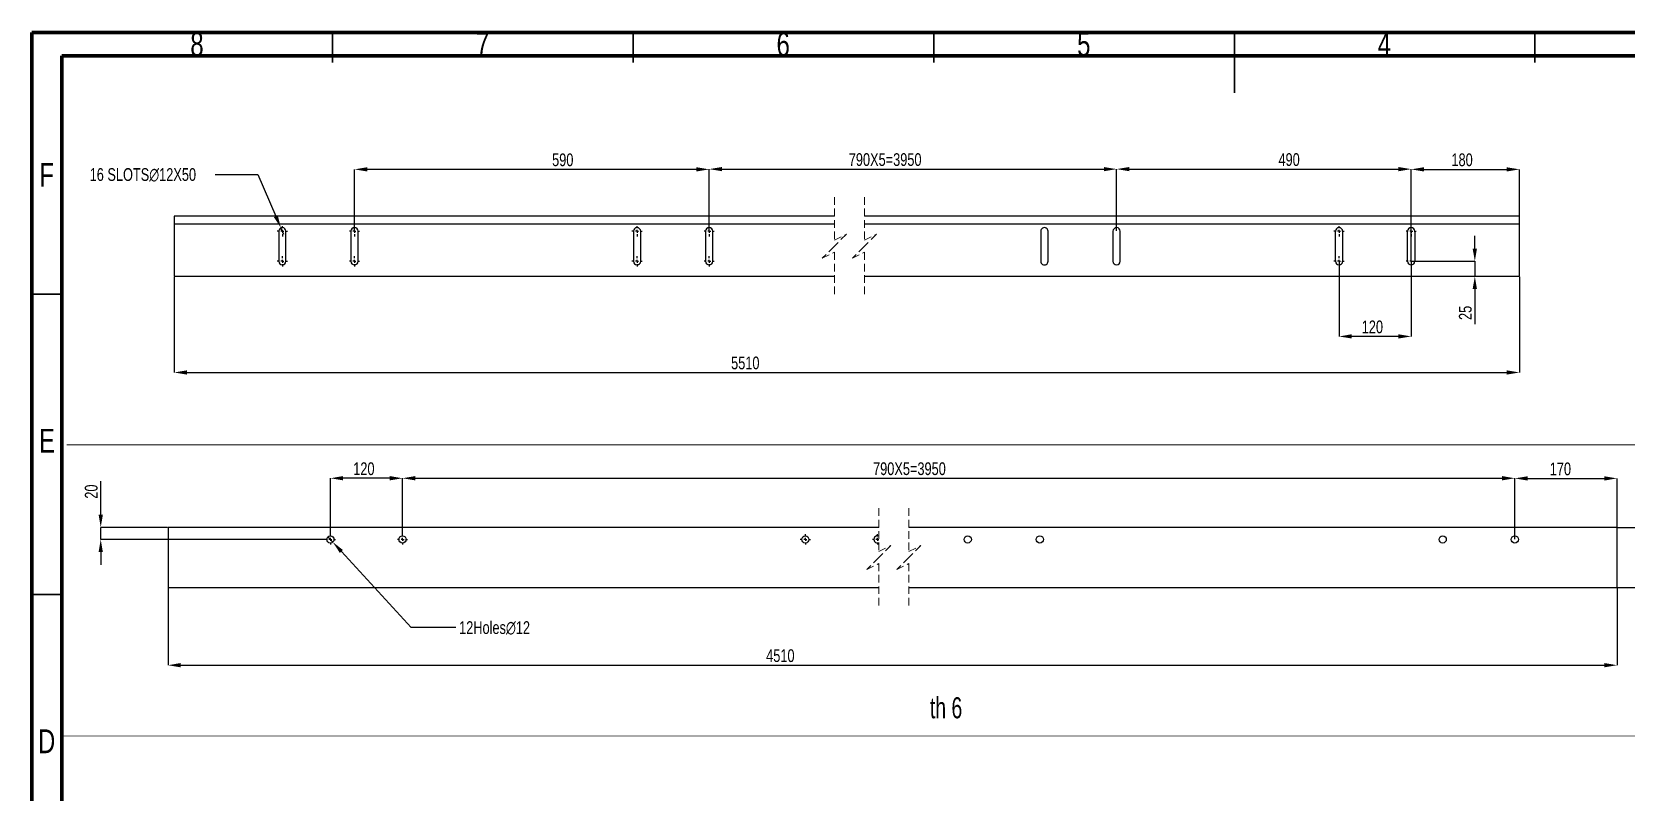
# Model space of a CAD drawing. Header units: millimetres. Extents: x 41 to 1868, y -696 to 319.
# Drawn here: x 46.3 to 311.5, y -156.1 to -29.5 of the extents above; entities that cross this region are included whole.
import ezdxf

# ---------------------------------------------------------------- set-up
doc = ezdxf.new("R2010")
doc.units = ezdxf.units.MM
doc.header["$PDSIZE"] = -1
doc.linetypes.add('HIDDEN', pattern=[1.905, 1.27, -0.635])
doc.layers.add('FORMAT', color=7, linetype='Continuous')
doc.styles.add('SLDTEXTSTYLE0', font='TXT', dxfattribs={"width": 0.75})
doc.styles.add('SLDTEXTSTYLE10', font='TXT', dxfattribs={"width": 0.6875})
doc.dimstyles.new('SLDDIMSTYLE17', dxfattribs={"dimtxt": 2.116667, "dimasz": 2.116667, "dimexe": 0, "dimexo": 0.625, "dimgap": 0.529167, "dimtad": 1, "dimdec": 0, "dimlfac": 10, "dimrnd": 1e-09, "dimzin": 12, "dimtxsty": 'SLDTEXTSTYLE0', "dimsah": 1, "dimcen": 2.5, "dimazin": 3, "dimtfac": 1, "dimtdec": 0, "dimtmove": 0, "dimatfit": 3, "dimfrac": 2, "dimtzin": 12})
doc.dimstyles.new('SLDDIMSTYLE18', dxfattribs={"dimtxt": 2.116667, "dimasz": 2.116667, "dimexe": 0, "dimexo": 0.625, "dimgap": 0.529167, "dimtad": 1, "dimdec": 0, "dimlfac": 10, "dimrnd": 1e-09, "dimzin": 12, "dimtxsty": 'SLDTEXTSTYLE0', "dimblk1": 'NONE', "dimsah": 1, "dimcen": 0, "dimazin": 3, "dimtfac": 1, "dimtdec": 0, "dimtmove": 0, "dimatfit": 3, "dimldrblk": 'NONE', "dimfrac": 2, "dimtzin": 12})
doc.dimstyles.new('SLDDIMSTYLE20', dxfattribs={"dimtxt": 2.116667, "dimasz": 2.116667, "dimexe": 0, "dimexo": 0.625, "dimgap": 0.529167, "dimtad": 1, "dimdec": 0, "dimlfac": 10, "dimrnd": 1e-09, "dimzin": 12, "dimtxsty": 'SLDTEXTSTYLE0', "dimblk1": 'NONE', "dimsah": 1, "dimcen": 0, "dimazin": 3, "dimtfac": 1, "dimtdec": 0, "dimtmove": 0, "dimatfit": 3, "dimldrblk": 'NONE', "dimfrac": 2, "dimtzin": 12})
doc.dimstyles.new('SLDDIMSTYLE4', dxfattribs={"dimtxt": 2.116667, "dimasz": 2.116667, "dimexe": 0, "dimexo": 0.625, "dimgap": 0.529167, "dimtad": 1, "dimdec": 0, "dimlfac": 10, "dimrnd": 1e-09, "dimzin": 12, "dimtxsty": 'SLDTEXTSTYLE0', "dimsah": 1, "dimcen": 2.5, "dimazin": 3, "dimtfac": 1, "dimtdec": 0, "dimtmove": 0, "dimatfit": 0, "dimfrac": 2, "dimtzin": 12})

# ---------------------------------------------------------------- blocks, each defined once
blk = doc.blocks.new('*D800')
at = {"layer": 'Defpoints', "color": 0}
for p in [(275.76, -67.73), (286.34, -70.23), (293.76, -70.23)]:
    blk.add_point(p, dxfattribs=at)
at = {"layer": 'FORMAT', "color": 0, "lineweight": -2}
for p, q in [((286.34, -65.61), (286.34, -63.49)), ((275.82, -67.73), (286.34, -67.73)), ((286.34, -67.73), (286.34, -70.23)), ((293.69, -70.23), (286.34, -70.23)), ((286.34, -72.34), (286.34, -78.17))]:
    blk.add_line(p, q, dxfattribs=at)
at = {"layer": 'FORMAT', "color": 0}
for points in [[(285.98, -65.61), (286.69, -65.61), (286.34, -67.73)], [(285.98, -72.34), (286.69, -72.34), (286.34, -70.23)]]:
    blk.add_solid(points, dxfattribs=at)
at = {"layer": 'FORMAT', "color": 0, "insert": (283.69, -76.31), "char_height": 2.117, "attachment_point": 2, "rotation": 90, "style": 'SLDTEXTSTYLE0'}
blk.add_mtext('\\A1;25', dxfattribs=at)
blk = doc.blocks.new('*D801')
at = {"layer": 'Defpoints', "color": 0}
for p in [(293.76, -52.43), (293.76, -60.23), (275.76, -67.73)]:
    blk.add_point(p, dxfattribs=at)
at = {"layer": 'FORMAT', "color": 0, "lineweight": -2}
for p, q in [((275.76, -67.67), (275.76, -52.43)), ((277.87, -52.43), (291.64, -52.43)), ((293.76, -60.17), (293.76, -52.43))]:
    blk.add_line(p, q, dxfattribs=at)
at = {"layer": 'FORMAT', "color": 0}
for points in [[(277.87, -52.08), (277.87, -52.78), (275.76, -52.43)], [(291.64, -52.08), (291.64, -52.78), (293.76, -52.43)]]:
    blk.add_solid(points, dxfattribs=at)
at = {"layer": 'FORMAT', "color": 0, "insert": (284.22, -49.78), "char_height": 2.117, "attachment_point": 2, "style": 'SLDTEXTSTYLE0'}
blk.add_mtext('\\A1;180', dxfattribs=at)
blk = doc.blocks.new('*D802')
at = {"layer": 'Defpoints', "color": 0}
for p in [(263.76, -67.73), (275.76, -67.73), (263.76, -80.23)]:
    blk.add_point(p, dxfattribs=at)
at = {"layer": 'FORMAT', "color": 0, "lineweight": -2}
for p, q in [((263.76, -67.79), (263.76, -80.23)), ((275.76, -67.79), (275.76, -80.23)), ((273.64, -80.23), (265.87, -80.23))]:
    blk.add_line(p, q, dxfattribs=at)
at = {"layer": 'FORMAT', "color": 0}
for points in [[(265.87, -79.87), (265.87, -80.58), (263.76, -80.23)], [(273.64, -79.87), (273.64, -80.58), (275.76, -80.23)]]:
    blk.add_solid(points, dxfattribs=at)
at = {"layer": 'FORMAT', "color": 0, "insert": (269.3, -77.58), "char_height": 2.117, "attachment_point": 2, "style": 'SLDTEXTSTYLE0'}
blk.add_mtext('\\A1;120', dxfattribs=at)
blk = doc.blocks.new('*D803')
at = {"layer": 'Defpoints', "color": 0}
for p in [(100, -52.43), (100, -62.73), (159, -62.73)]:
    blk.add_point(p, dxfattribs=at)
at = {"layer": 'FORMAT', "color": 0, "lineweight": -2}
for p, q in [((100, -62.67), (100, -52.43)), ((156.88, -52.43), (102.12, -52.43)), ((159, -62.67), (159, -52.43))]:
    blk.add_line(p, q, dxfattribs=at)
at = {"layer": 'FORMAT', "color": 0}
for points in [[(102.12, -52.08), (102.12, -52.78), (100, -52.43)], [(156.88, -52.08), (156.88, -52.78), (159, -52.43)]]:
    blk.add_solid(points, dxfattribs=at)
at = {"layer": 'FORMAT', "color": 0, "insert": (134.64, -49.78), "char_height": 2.117, "attachment_point": 2, "style": 'SLDTEXTSTYLE0'}
blk.add_mtext('\\A1;590', dxfattribs=at)
blk = doc.blocks.new('*D804')
at = {"layer": 'Defpoints', "color": 0}
for p in [(87.76, -62.18), (88.24, -63.28)]:
    blk.add_point(p, dxfattribs=at)
at = {"layer": 'FORMAT', "color": 0, "lineweight": -2}
for p, q in [((76.85, -53.29), (83.91, -53.29)), ((83.91, -53.29), (86.92, -60.23)), ((88.24, -63.28), (87.76, -62.18))]:
    blk.add_line(p, q, dxfattribs=at)
at = {"layer": 'FORMAT', "color": 0}
blk.add_solid([(87.24, -60.09), (86.6, -60.38), (87.76, -62.18)], dxfattribs=at)
at = {"layer": 'FORMAT', "color": 0, "insert": (55.95, -52.23), "char_height": 2.1167, "attachment_point": 1, "style": 'SLDTEXTSTYLE0'}
blk.add_mtext('\\A1;16 SLOTS∅12X50', dxfattribs=at)
blk = doc.blocks.new('_None')
blk = doc.blocks.new('*D805')
at = {"layer": 'Defpoints', "color": 0}
for p in [(70, -70.23), (293.76, -70.23), (293.76, -86.23)]:
    blk.add_point(p, dxfattribs=at)
at = {"layer": 'FORMAT', "color": 0, "lineweight": -2}
for p, q in [((70, -70.29), (70, -86.23)), ((293.76, -70.29), (293.76, -86.23)), ((72.12, -86.23), (291.64, -86.23))]:
    blk.add_line(p, q, dxfattribs=at)
at = {"layer": 'FORMAT', "color": 0}
for points in [[(72.12, -85.87), (72.12, -86.58), (70, -86.23)], [(291.64, -85.87), (291.64, -86.58), (293.76, -86.23)]]:
    blk.add_solid(points, dxfattribs=at)
at = {"layer": 'FORMAT', "color": 0, "insert": (165, -83.58), "char_height": 2.117, "attachment_point": 2, "style": 'SLDTEXTSTYLE0'}
blk.add_mtext('\\A1;5510', dxfattribs=at)
blk = doc.blocks.new('*D806')
at = {"layer": 'Defpoints', "color": 0}
for p in [(226.76, -52.39), (159, -61.88), (226.76, -62.73)]:
    blk.add_point(p, dxfattribs=at)
at = {"layer": 'FORMAT', "color": 0, "lineweight": -2}
for p, q in [((159, -61.82), (159, -52.39)), ((161.12, -52.39), (224.64, -52.39)), ((226.76, -62.67), (226.76, -52.39))]:
    blk.add_line(p, q, dxfattribs=at)
at = {"layer": 'FORMAT', "color": 0}
for points in [[(161.12, -52.04), (161.12, -52.74), (159, -52.39)], [(224.64, -52.04), (224.64, -52.74), (226.76, -52.39)]]:
    blk.add_solid(points, dxfattribs=at)
at = {"layer": 'FORMAT', "color": 0, "insert": (188.26, -49.74), "char_height": 2.1167, "attachment_point": 2, "style": 'SLDTEXTSTYLE0'}
blk.add_mtext('\\A1;790X5=3950', dxfattribs=at)
blk = doc.blocks.new('*D807')
at = {"layer": 'Defpoints', "color": 0}
for p in [(275.76, -52.39), (226.76, -62.73), (275.76, -62.73)]:
    blk.add_point(p, dxfattribs=at)
at = {"layer": 'FORMAT', "color": 0, "lineweight": -2}
for p, q in [((226.76, -62.67), (226.76, -52.39)), ((228.87, -52.39), (273.64, -52.39)), ((275.76, -62.67), (275.76, -52.39))]:
    blk.add_line(p, q, dxfattribs=at)
at = {"layer": 'FORMAT', "color": 0}
for points in [[(228.87, -52.04), (228.87, -52.74), (226.76, -52.39)], [(273.64, -52.04), (273.64, -52.74), (275.76, -52.39)]]:
    blk.add_solid(points, dxfattribs=at)
at = {"layer": 'FORMAT', "color": 0, "insert": (255.45, -49.74), "char_height": 2.117, "attachment_point": 2, "style": 'SLDTEXTSTYLE0'}
blk.add_mtext('\\A1;490', dxfattribs=at)
blk = doc.blocks.new('SW_CENTERMARKSYMBOL_38')
at = {"layer": 'FORMAT', "color": 0}
for p, q in [((0, 5.5), (0, 5.85)), ((-0.5, 5), (-0.85, 5)), ((0, 5), (-0.25, 5)), ((0, 5), (0, 5.25)), ((0, 5), (0, 4.75)), ((0, 5), (0.25, 5)), ((0, 4.5), (0, 4.15)), ((0.5, 5), (0.85, 5)), ((-0.5, 0), (-0.85, 0)), ((0, 0), (-0.25, 0)), ((0, 0.5), (0, 0.85)), ((0, 0), (0, 0.25)), ((0, 0), (0, -0.25)), ((0, 0), (0.25, 0)), ((0.5, 0), (0.85, 0)), ((0, -0.5), (0, -0.85))]:
    blk.add_line(p, q, dxfattribs=at)
blk = doc.blocks.new('SW_CENTERMARKSYMBOL_39')
at = {"layer": 'FORMAT', "color": 0}
for p, q in [((0, 5.5), (0, 5.85)), ((-0.5, 5), (-0.85, 5)), ((0, 5), (-0.25, 5)), ((0, 5), (0, 5.25)), ((0, 5), (0, 4.75)), ((0, 5), (0.25, 5)), ((0, 4.5), (0, 4.15)), ((0.5, 5), (0.85, 5)), ((-0.5, 0), (-0.85, 0)), ((0, 0), (-0.25, 0)), ((0, 0.5), (0, 0.85)), ((0, 0), (0, 0.25)), ((0, 0), (0, -0.25)), ((0, 0), (0.25, 0)), ((0.5, 0), (0.85, 0)), ((0, -0.5), (0, -0.85))]:
    blk.add_line(p, q, dxfattribs=at)
blk = doc.blocks.new('SW_CENTERMARKSYMBOL_40')
at = {"layer": 'FORMAT', "color": 0}
for p, q in [((0, 5.5), (0, 5.85)), ((-0.5, 5), (-0.85, 5)), ((0, 5), (-0.25, 5)), ((0, 5), (0, 5.25)), ((0, 5), (0, 4.75)), ((0, 5), (0.25, 5)), ((0, 4.5), (0, 4.15)), ((0.5, 5), (0.85, 5)), ((-0.5, 0), (-0.85, 0)), ((0, 0), (-0.25, 0)), ((0, 0.5), (0, 0.85)), ((0, 0), (0, 0.25)), ((0, 0), (0, -0.25)), ((0, 0), (0.25, 0)), ((0.5, 0), (0.85, 0)), ((0, -0.5), (0, -0.85))]:
    blk.add_line(p, q, dxfattribs=at)
blk = doc.blocks.new('SW_CENTERMARKSYMBOL_41')
at = {"layer": 'FORMAT', "color": 0}
for p, q in [((0, 5.5), (0, 5.85)), ((-0.5, 5), (-0.85, 5)), ((0, 5), (-0.25, 5)), ((0, 5), (0, 5.25)), ((0, 5), (0, 4.75)), ((0, 5), (0.25, 5)), ((0, 4.5), (0, 4.15)), ((0.5, 5), (0.85, 5)), ((-0.5, 0), (-0.85, 0)), ((0, 0), (-0.25, 0)), ((0, 0.5), (0, 0.85)), ((0, 0), (0, 0.25)), ((0, 0), (0, -0.25)), ((0, 0), (0.25, 0)), ((0.5, 0), (0.85, 0)), ((0, -0.5), (0, -0.85))]:
    blk.add_line(p, q, dxfattribs=at)
blk = doc.blocks.new('SW_CENTERMARKSYMBOL_42')
at = {"layer": 'FORMAT', "color": 0}
for p, q in [((-0.5, 0), (-0.85, 0)), ((0, 0), (-0.25, 0)), ((0, 0.5), (0, 0.85)), ((0, 0), (0, 0.25)), ((0, 0), (0, -0.25)), ((0, 0), (0.25, 0)), ((0.5, 0), (0.85, 0)), ((0, -0.5), (0, -0.85)), ((-0.5, -5), (-0.85, -5)), ((0, -5), (-0.25, -5)), ((0, -4.5), (0, -4.15)), ((0, -5), (0, -4.75)), ((0, -5), (0, -5.25)), ((0, -5), (0.25, -5)), ((0.5, -5), (0.85, -5)), ((0, -5.5), (0, -5.85))]:
    blk.add_line(p, q, dxfattribs=at)
blk = doc.blocks.new('SW_CENTERMARKSYMBOL_43')
at = {"layer": 'FORMAT', "color": 0}
for p, q in [((-0.5, 0), (-0.85, 0)), ((0, 0), (-0.25, 0)), ((0, 0.5), (0, 0.85)), ((0, 0), (0, 0.25)), ((0, 0), (0, -0.25)), ((0, 0), (0.25, 0)), ((0.5, 0), (0.85, 0)), ((0, -0.5), (0, -0.85)), ((-0.5, -5), (-0.85, -5)), ((0, -5), (-0.25, -5)), ((0, -4.5), (0, -4.15)), ((0, -5), (0, -4.75)), ((0, -5), (0, -5.25)), ((0, -5), (0.25, -5)), ((0.5, -5), (0.85, -5)), ((0, -5.5), (0, -5.85))]:
    blk.add_line(p, q, dxfattribs=at)
blk = doc.blocks.new('*D813')
at = {"layer": 'Defpoints', "color": 0}
for p in [(68.99, -122.01), (310, -122.01), (310, -134.94)]:
    blk.add_point(p, dxfattribs=at)
at = {"layer": 'FORMAT', "color": 0, "lineweight": -2}
for p, q in [((68.99, -122.07), (68.99, -134.94)), ((310, -122.07), (310, -134.94)), ((71.1, -134.94), (307.88, -134.94))]:
    blk.add_line(p, q, dxfattribs=at)
at = {"layer": 'FORMAT', "color": 0}
for points in [[(71.1, -134.58), (71.1, -135.29), (68.99, -134.94)], [(307.88, -134.58), (307.88, -135.29), (310, -134.94)]]:
    blk.add_solid(points, dxfattribs=at)
at = {"layer": 'FORMAT', "color": 0, "insert": (170.83, -132.29), "char_height": 2.117, "attachment_point": 2, "style": 'SLDTEXTSTYLE0'}
blk.add_mtext('\\A1;4510', dxfattribs=at)
blk = doc.blocks.new('*D814')
at = {"layer": 'Defpoints', "color": 0}
for p in [(310, -112.01), (320, -112.01), (310, -122.01)]:
    blk.add_point(p, dxfattribs=at)
at = {"layer": 'FORMAT', "color": 0, "lineweight": -2}
for p, q in [((310.06, -112.01), (320, -112.01)), ((320, -119.89), (320, -114.12)), ((310.06, -122.01), (320, -122.01))]:
    blk.add_line(p, q, dxfattribs=at)
at = {"layer": 'FORMAT', "color": 0}
for points in [[(319.64, -114.12), (320.35, -114.12), (320, -112.01)], [(319.64, -119.89), (320.35, -119.89), (320, -122.01)]]:
    blk.add_solid(points, dxfattribs=at)
at = {"layer": 'FORMAT', "color": 0, "insert": (317.35, -117.39), "char_height": 2.117, "attachment_point": 2, "rotation": 90, "style": 'SLDTEXTSTYLE0'}
blk.add_mtext('\\A1;100', dxfattribs=at)
blk = doc.blocks.new('*D815')
at = {"layer": 'Defpoints', "color": 0}
for p in [(95.99, -103.83), (95.99, -113.16), (107.99, -113.16)]:
    blk.add_point(p, dxfattribs=at)
at = {"layer": 'FORMAT', "color": 0, "lineweight": -2}
for p, q in [((95.99, -113.09), (95.99, -103.83)), ((105.87, -103.83), (98.1, -103.83)), ((107.99, -113.09), (107.99, -103.83))]:
    blk.add_line(p, q, dxfattribs=at)
at = {"layer": 'FORMAT', "color": 0}
for points in [[(98.1, -103.47), (98.1, -104.18), (95.99, -103.83)], [(105.87, -103.47), (105.87, -104.18), (107.99, -103.83)]]:
    blk.add_solid(points, dxfattribs=at)
at = {"layer": 'FORMAT', "color": 0, "insert": (101.56, -101.18), "char_height": 2.117, "attachment_point": 2, "style": 'SLDTEXTSTYLE0'}
blk.add_mtext('\\A1;120', dxfattribs=at)
blk = doc.blocks.new('*D816')
at = {"layer": 'Defpoints', "color": 0}
for p in [(95.58, -113.56), (96.39, -114.45)]:
    blk.add_point(p, dxfattribs=at)
at = {"layer": 'FORMAT', "color": 0, "lineweight": -2}
for p, q in [((95.58, -113.56), (96.39, -114.45)), ((109.44, -128.68), (97.82, -116.01)), ((116.87, -128.68), (109.44, -128.68))]:
    blk.add_line(p, q, dxfattribs=at)
at = {"layer": 'FORMAT', "color": 0}
blk.add_solid([(98.08, -115.77), (97.56, -116.25), (96.39, -114.45)], dxfattribs=at)
at = {"layer": 'FORMAT', "color": 0, "insert": (117.4, -127.62), "char_height": 2.1167, "attachment_point": 1, "style": 'SLDTEXTSTYLE0'}
blk.add_mtext('\\A1;12Holes∅12', dxfattribs=at)
blk = doc.blocks.new('*D817')
at = {"layer": 'Defpoints', "color": 0}
for p in [(57.79, -112.01), (68.99, -112.01), (95.14, -114.01)]:
    blk.add_point(p, dxfattribs=at)
at = {"layer": 'FORMAT', "color": 0, "lineweight": -2}
for p, q in [((57.79, -109.89), (57.79, -104.33)), ((68.92, -112.01), (57.79, -112.01)), ((57.79, -114.01), (57.79, -112.01)), ((95.07, -114.01), (57.79, -114.01)), ((57.79, -116.12), (57.79, -118.24))]:
    blk.add_line(p, q, dxfattribs=at)
at = {"layer": 'FORMAT', "color": 0}
for points in [[(57.44, -109.89), (58.15, -109.89), (57.79, -112.01)], [(57.44, -116.12), (58.15, -116.12), (57.79, -114.01)]]:
    blk.add_solid(points, dxfattribs=at)
at = {"layer": 'FORMAT', "color": 0, "insert": (55.15, -106.05), "char_height": 2.117, "attachment_point": 2, "rotation": 90, "style": 'SLDTEXTSTYLE0'}
blk.add_mtext('\\A1;20', dxfattribs=at)
blk = doc.blocks.new('*D818')
at = {"layer": 'Defpoints', "color": 0}
for p in [(293, -103.83), (107.99, -113.16), (293, -114.01)]:
    blk.add_point(p, dxfattribs=at)
at = {"layer": 'FORMAT', "color": 0, "lineweight": -2}
for p, q in [((107.99, -113.09), (107.99, -103.83)), ((110.1, -103.83), (290.88, -103.83)), ((293, -113.94), (293, -103.83))]:
    blk.add_line(p, q, dxfattribs=at)
at = {"layer": 'FORMAT', "color": 0}
for points in [[(110.1, -103.47), (110.1, -104.18), (107.99, -103.83)], [(290.88, -103.47), (290.88, -104.18), (293, -103.83)]]:
    blk.add_solid(points, dxfattribs=at)
at = {"layer": 'FORMAT', "color": 0, "insert": (192.3, -101.18), "char_height": 2.1167, "attachment_point": 2, "style": 'SLDTEXTSTYLE0'}
blk.add_mtext('\\A1;790X5=3950', dxfattribs=at)
blk = doc.blocks.new('*D819')
at = {"layer": 'Defpoints', "color": 0}
for p in [(310, -103.85), (293, -114.01), (310, -112.01)]:
    blk.add_point(p, dxfattribs=at)
at = {"layer": 'FORMAT', "color": 0, "lineweight": -2}
for p, q in [((293, -113.94), (293, -103.85)), ((295.11, -103.85), (307.88, -103.85)), ((310, -111.94), (310, -103.85))]:
    blk.add_line(p, q, dxfattribs=at)
at = {"layer": 'FORMAT', "color": 0}
for points in [[(295.11, -103.5), (295.11, -104.21), (293, -103.85)], [(307.88, -103.5), (307.88, -104.21), (310, -103.85)]]:
    blk.add_solid(points, dxfattribs=at)
at = {"layer": 'FORMAT', "color": 0, "insert": (300.57, -101.21), "char_height": 2.117, "attachment_point": 2, "style": 'SLDTEXTSTYLE0'}
blk.add_mtext('\\A1;170', dxfattribs=at)
blk = doc.blocks.new('SW_CENTERMARKSYMBOL_44')
at = {"layer": 'FORMAT', "color": 0}
for p, q in [((-0.5, 0), (-0.85, 0)), ((0, 0), (-0.25, 0)), ((0, 0.5), (0, 0.85)), ((0, 0), (0, 0.25)), ((0, 0), (0, -0.25)), ((0, 0), (0.25, 0)), ((0.5, 0), (0.85, 0)), ((0, -0.5), (0, -0.85))]:
    blk.add_line(p, q, dxfattribs=at)
blk = doc.blocks.new('SW_CENTERMARKSYMBOL_45')
at = {"layer": 'FORMAT', "color": 0}
for p, q in [((-0.5, 0), (-0.85, 0)), ((0, 0), (-0.25, 0)), ((0, 0.5), (0, 0.85)), ((0, 0), (0, 0.25)), ((0, 0), (0, -0.25)), ((0, 0), (0.25, 0)), ((0.5, 0), (0.85, 0)), ((0, -0.5), (0, -0.85))]:
    blk.add_line(p, q, dxfattribs=at)
blk = doc.blocks.new('SW_CENTERMARKSYMBOL_46')
at = {"layer": 'FORMAT', "color": 0}
for p, q in [((-0.5, 0), (-0.85, 0)), ((0, 0), (-0.25, 0)), ((0, 0.5), (0, 0.85)), ((0, 0), (0, 0.25)), ((0, 0), (0, -0.25)), ((0, 0), (0.22, 0)), ((0, -0.5), (0, -0.85))]:
    blk.add_line(p, q, dxfattribs=at)
blk = doc.blocks.new('SW_CENTERMARKSYMBOL_47')
at = {"layer": 'FORMAT', "color": 0}
for p, q in [((-0.5, 0), (-0.85, 0)), ((0, 0), (-0.25, 0)), ((0, 0.5), (0, 0.85)), ((0, 0), (0, 0.25)), ((0, 0), (0, -0.25)), ((0, 0), (0.25, 0)), ((0.5, 0), (0.85, 0)), ((0, -0.5), (0, -0.85))]:
    blk.add_line(p, q, dxfattribs=at)

msp = doc.modelspace()

# ---------------------------------------------------------------- linework, layer by layer
at = {"color": 7, "linetype": 'Continuous', "lineweight": 70}
for p, q in [((46.3414, -316.6693), (46.3414, -29.6693)), ((46.3414, -29.6693), (446.3414, -29.6693)), ((51.3414, -310.5358), (51.3414, -33.5358)), ((51.3414, -33.5358), (440.7439, -33.5358))]:
    msp.add_line(p, q, dxfattribs=at)
at = {"color": 7, "linetype": 'Continuous', "lineweight": 35}
for p, q in [((96.3414, -34.6693), (96.3414, -29.6693)), ((146.3414, -34.6693), (146.3414, -29.6693)), ((196.3414, -34.6693), (196.3414, -29.6693)), ((246.3414, -29.6683), (246.3414, -39.6703)), ((246.3414, -34.6693), (246.3414, -29.6693)), ((296.3414, -34.6693), (296.3414, -29.6693)), ((51.3414, -73.1693), (46.3414, -73.1693)), ((51.3414, -123.1693), (46.3414, -123.1693))]:
    msp.add_line(p, q, dxfattribs=at)
at = {"color": 7, "linetype": 'HIDDEN', "lineweight": 18}
for p, q in [((179.8091, -57.0526), (179.8091, -64.2276)), ((184.8091, -57.0526), (184.8091, -64.2276)), ((179.8091, -64.2276), (181.8091, -63.2276)), ((181.8091, -63.2276), (179.8091, -65.2276)), ((184.8091, -64.2276), (186.8091, -63.2276)), ((186.8091, -63.2276), (184.8091, -65.2276)), ((179.8091, -65.2276), (177.8091, -67.2276)), ((177.8091, -67.2276), (179.8091, -66.2276)), ((179.8091, -66.2276), (179.8091, -73.4026)), ((184.8091, -65.2276), (182.8091, -67.2276)), ((182.8091, -67.2276), (184.8091, -66.2276)), ((184.8091, -66.2276), (184.8091, -73.4026)), ((187.2027, -108.8309), (187.2027, -116.0059)), ((192.2027, -108.8309), (192.2027, -116.0059)), ((187.2027, -116.0059), (189.2027, -115.0059)), ((189.2027, -115.0059), (187.2027, -117.0059)), ((192.2027, -116.0059), (194.2027, -115.0059)), ((194.2027, -115.0059), (192.2027, -117.0059)), ((187.2027, -117.0059), (185.2027, -119.0059)), ((185.2027, -119.0059), (187.2027, -118.0059)), ((187.2027, -118.0059), (187.2027, -125.1809)), ((192.2027, -117.0059), (190.2027, -119.0059)), ((190.2027, -119.0059), (192.2027, -118.0059)), ((192.2027, -118.0059), (192.2027, -125.1809))]:
    msp.add_line(p, q, dxfattribs=at)
at = {"color": 7, "linetype": 'Continuous', "lineweight": 25}
for p, q in [((69.9989, -60.2276), (69.9989, -61.5276)), ((179.8091, -60.2276), (69.9989, -60.2276)), ((293.7565, -60.2276), (184.8091, -60.2276)), ((293.7565, -61.5276), (293.7565, -60.2276)), ((179.8091, -61.5276), (69.9989, -61.5276)), ((69.9989, -61.5276), (69.9989, -70.2276)), ((87.3989, -62.7276), (87.3989, -67.7276)), ((88.5989, -67.7276), (88.5989, -62.7276)), ((99.3989, -62.7276), (99.3989, -67.7276)), ((100.5989, -67.7276), (100.5989, -62.7276)), ((146.3989, -62.7276), (146.3989, -67.7276)), ((147.5989, -67.7276), (147.5989, -62.7276)), ((158.3989, -62.7276), (158.3989, -67.7276)), ((159.5989, -67.7276), (159.5989, -62.7276)), ((293.7565, -61.5276), (184.8091, -61.5276)), ((214.1565, -62.7276), (214.1565, -67.7276)), ((215.3564, -67.7276), (215.3564, -62.7276)), ((226.1565, -62.7276), (226.1565, -67.7276)), ((227.3565, -67.7276), (227.3565, -62.7276)), ((263.1564, -67.7276), (263.1564, -62.7276)), ((264.3565, -62.7276), (264.3565, -67.7276)), ((275.1565, -67.7276), (275.1565, -62.7276)), ((276.3565, -62.7276), (276.3565, -67.7276)), ((293.7565, -70.2276), (293.7565, -61.5276)), ((69.9989, -70.2276), (179.8091, -70.2276)), ((184.8091, -70.2276), (293.7565, -70.2276)), ((187.2027, -112.0059), (68.986, -112.0059)), ((68.986, -112.0059), (68.986, -122.0059)), ((309.9959, -112.0059), (192.2028, -112.0059)), ((309.9959, -122.0059), (309.9959, -112.0059)), ((68.986, -122.0059), (187.2027, -122.0059)), ((192.2028, -122.0059), (309.9959, -122.0059))]:
    msp.add_line(p, q, dxfattribs=at)
at = {"color": 7, "linetype": 'Continuous', "lineweight": 18}
for p, q in [((52.1299, -98.2709), (349.1921, -98.2709)), ((51.4803, -146.7634), (349.2046, -146.6866))]:
    msp.add_line(p, q, dxfattribs=at)
at = {"color": 7, "linetype": 'Continuous', "lineweight": 25}
for centre in [(95.986, -114.0059), (107.986, -114.0059), (174.986, -114.0059), (201.9959, -114.0059), (213.9959, -114.0059), (280.9959, -114.0059), (292.9959, -114.0059)]:
    msp.add_circle(centre, 0.6, dxfattribs=at)
for centre, radius, start, end in [((87.9989, -62.7276), 0.6, 0.000409, 179.999591), ((99.9989, -62.7276), 0.6, 0.000409, 179.999591), ((146.9989, -62.7276), 0.6, 0.000409, 179.999591), ((158.9989, -62.7276), 0.6, 0.000409, 179.999591), ((214.7564, -62.7276), 0.6, 359.99984, 180.00016), ((226.7565, -62.7276), 0.6, 0.000409, 179.999591), ((263.7564, -62.7276), 0.6, 0.000409, 179.999591), ((275.7565, -62.7276), 0.6, 0.000409, 179.999591), ((87.9989, -67.7276), 0.6, 180.000409, 359.999591), ((99.9989, -67.7276), 0.6, 180.000409, 359.999591), ((146.9989, -67.7276), 0.6, 180.000409, 359.999591), ((158.9989, -67.7276), 0.6, 180.000409, 359.999591), ((214.7564, -67.7276), 0.6, 179.99984, 0.00016), ((226.7565, -67.7276), 0.6, 180.000409, 359.999591), ((263.7564, -67.7276), 0.6, 180.000409, 359.999591), ((275.7565, -67.7276), 0.6, 180.000409, 359.999591), ((186.9836, -114.0059), 0.5976, 68.482886, 291.517114)]:
    msp.add_arc(centre, radius, start, end, dxfattribs=at)

# ---------------------------------------------------------------- block references
at = {"layer": 'FORMAT'}
for name, p in [('SW_CENTERMARKSYMBOL_38', (87.9989, -67.7276)), ('SW_CENTERMARKSYMBOL_39', (99.9989, -67.7276)), ('SW_CENTERMARKSYMBOL_40', (146.9989, -67.7276)), ('SW_CENTERMARKSYMBOL_41', (158.9989, -67.7276)), ('SW_CENTERMARKSYMBOL_42', (263.7564, -62.7276)), ('SW_CENTERMARKSYMBOL_43', (275.7565, -62.7276)), ('SW_CENTERMARKSYMBOL_47', (95.986, -114.0059)), ('SW_CENTERMARKSYMBOL_44', (107.986, -114.0059)), ('SW_CENTERMARKSYMBOL_45', (174.986, -114.0059)), ('SW_CENTERMARKSYMBOL_46', (186.986, -114.0059))]:
    msp.add_blockref(name, p, dxfattribs=at)

# ---------------------------------------------------------------- texts
at = {"color": 7, "linetype": 'Continuous', "lineweight": 0, "char_height": 3.9688, "attachment_point": 2, "style": 'SLDTEXTSTYLE0'}
for s, insert in [('8', (73.8014, -29.6091)), ('7', (121.3014, -29.6091)), ('6', (171.3014, -29.6091)), ('5', (221.3014, -29.6091)), ('4', (271.3014, -29.6091)), ('F', (48.7991, -51.3591)), ('E', (48.8492, -95.6091)), ('D', (48.7941, -145.6091))]:
    msp.add_mtext(s, dxfattribs=dict(at, insert=insert))
at = {"layer": 'FORMAT', "insert": (195.7152, -140.2731), "char_height": 3.5, "attachment_point": 1, "style": 'SLDTEXTSTYLE10'}
msp.add_mtext('th 6', dxfattribs=at)

# ---------------------------------------------------------------- dimensions: what is measured, and where the dimension line sits
at = {"layer": 'FORMAT'}
for base, p1, p2, dimstyle, picture, middle in [((99.9989, -52.4282), (158.9989, -62.7276), (99.9989, -62.7276), 'SLDDIMSTYLE17', '*D803', (134.6447, -52.4282)), ((275.7565, -52.3895), (226.7565, -62.7276), (275.7565, -62.7276), 'SLDDIMSTYLE17', '*D807', (255.4549, -52.3895)), ((293.7565, -52.4282), (275.7565, -67.7276), (293.7565, -60.2276), 'SLDDIMSTYLE17', '*D801', (284.2226, -52.4282)), ((263.7565, -80.2276), (275.7565, -67.7276), (263.7565, -67.7276), 'SLDDIMSTYLE4', '*D802', (269.3047, -80.2276)), ((95.986, -103.8275), (107.986, -113.1559), (95.986, -113.1559), 'SLDDIMSTYLE17', '*D815', (101.5553, -103.8275)), ((309.9959, -103.8533), (292.9959, -114.0059), (309.9959, -112.0059), 'SLDDIMSTYLE17', '*D819', (300.5667, -103.8533))]:
    dim = msp.add_linear_dim(base=base, p1=p1, p2=p2, dimstyle=dimstyle, dxfattribs=at)
    dim.commit()
    dim.dimension.update_dxf_attribs({"geometry": picture, "text_midpoint": middle, "dimtype": 160})
for base, p1, p2, text, picture, middle in [((226.7565, -52.3895), (158.9989, -61.8776), (226.7565, -62.7276), '790X5=3950', '*D806', (188.2649, -52.3895)), ((293.7565, -86.2276), (69.9989, -70.2276), (293.7565, -70.2276), '5510', '*D805', (165, -86.2276)), ((292.9959, -103.8275), (107.986, -113.1559), (292.9959, -114.0059), '790X5=3950', '*D818', (192.2961, -103.8275)), ((309.9959, -134.9364), (68.986, -122.0059), (309.9959, -122.0059), '4510', '*D813', (170.8287, -134.9364))]:
    dim = msp.add_linear_dim(base=base, p1=p1, p2=p2, text=text, dimstyle='SLDDIMSTYLE17', dxfattribs=at)
    dim.commit()
    dim.dimension.update_dxf_attribs({"geometry": picture, "text_midpoint": middle, "dimtype": 160})
for p1, p2, text, dimstyle, picture, middle in [((88.2374, -63.2782), (87.7604, -62.177), '16 SLOTS<>X50', 'SLDDIMSTYLE18', '*D804', (66.1333, -53.2885)), ((95.5805, -113.5637), (96.3916, -114.4481), '12Holes<>', 'SLDDIMSTYLE20', '*D816', (124.1507, -128.6766))]:
    dim = msp.add_diameter_dim_2p(p1=p1, p2=p2, text=text, dimstyle=dimstyle, dxfattribs=at)
    dim.commit()
    dim.dimension.update_dxf_attribs({"geometry": picture, "text_midpoint": middle, "dimtype": 163})
for base, p1, p2, picture, middle in [((286.3376, -70.2276), (275.7565, -67.7276), (293.7565, -70.2276), '*D800', (286.3376, -76.313)), ((57.7943, -112.0059), (95.136, -114.0059), (68.986, -112.0059), '*D817', (57.7943, -106.0528)), ((319.9959, -112.0059), (309.9959, -122.0059), (309.9959, -112.0059), '*D814', (319.9959, -117.3917))]:
    dim = msp.add_linear_dim(base=base, p1=p1, p2=p2, angle=90, dimstyle='SLDDIMSTYLE4', dxfattribs=at)
    dim.commit()
    dim.dimension.update_dxf_attribs({"geometry": picture, "text_midpoint": middle, "dimtype": 160})

doc.saveas('drawing.dxf')
